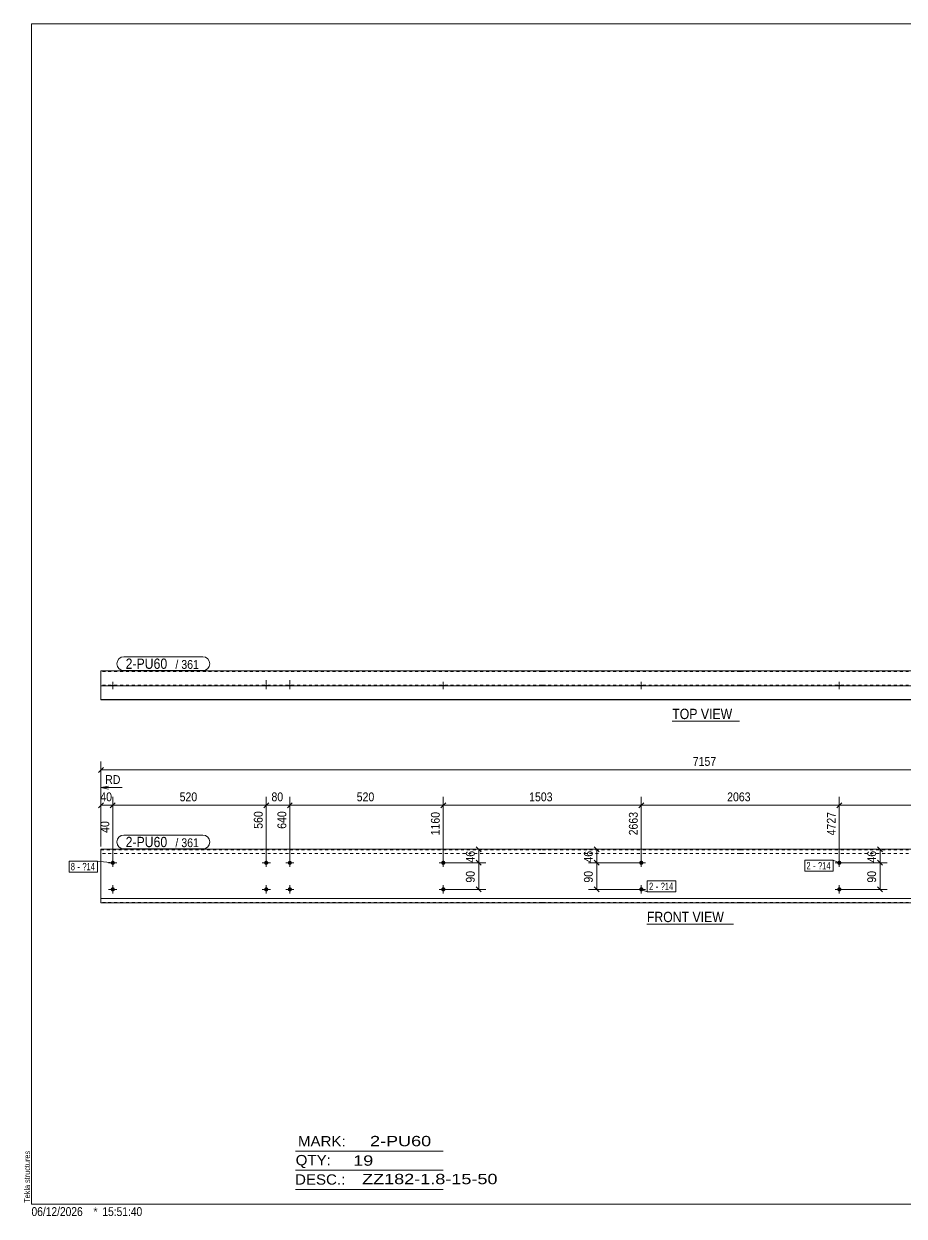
# Model space of a CAD drawing. Header units: millimetres. Extents: x 2 to 579, y 1 to 405.
# Drawn here: x 2.4 to 300.7, y 1 to 405 of the extents above; entities that cross this region are included whole.
import ezdxf

# ---------------------------------------------------------------- set-up
doc = ezdxf.new("R2010")
doc.units = ezdxf.units.MM
doc.linetypes.add('XKITLINE00', pattern=[0])
doc.linetypes.add('XKITLINE01', pattern=[4, 1, -1, 1, -1])
for name, color, linetype, lineweight in [('Bolt', 3, 'Continuous', 0), ('BoltMark', 7, 'Continuous', 0), ('Dimensions', 7, 'Continuous', 0), ('DrawingSheet', 5, 'Continuous', 0), ('OtherObjectType', 7, 'Continuous', 0), ('Part', 2, 'Continuous', 0), ('PartMark', 7, 'Continuous', 0)]:
    doc.layers.add(name, color=color, linetype=linetype, lineweight=lineweight)
doc.styles.add('ARIAL', font='ARIAL.TTF')
doc.styles.add('ARIAL_NARROW', font='ARIALN.TTF')

# ---------------------------------------------------------------- blocks, each defined once
blk = doc.blocks.new('*A1')
at = {"layer": 'Bolt'}
for points in [[(279.41, 120.67), (279.41, 120.63), (279.41, 120.6), (279.4, 120.56), (279.39, 120.53), (279.38, 120.5), (279.37, 120.46), (279.36, 120.43), (279.35, 120.4), (279.33, 120.37), (279.31, 120.34), (279.3, 120.31), (279.28, 120.28), (279.26, 120.26), (279.23, 120.23), (279.21, 120.2), (279.18, 120.18), (279.16, 120.16), (279.13, 120.14), (279.1, 120.12), (279.07, 120.1), (279.04, 120.08), (279.01, 120.07), (278.98, 120.05), (278.95, 120.04), (278.92, 120.03), (278.88, 120.02), (278.85, 120.01), (278.82, 120.01), (278.78, 120), (278.75, 120), (278.71, 120), (278.68, 120), (278.65, 120), (278.61, 120.01), (278.58, 120.01), (278.54, 120.02), (278.51, 120.03), (278.48, 120.04), (278.45, 120.05), (278.42, 120.07), (278.38, 120.08), (278.35, 120.1), (278.33, 120.12), (278.3, 120.14), (278.27, 120.16), (278.24, 120.18), (278.22, 120.2), (278.2, 120.23), (278.17, 120.26), (278.15, 120.28), (278.13, 120.31), (278.11, 120.34), (278.1, 120.37), (278.08, 120.4), (278.07, 120.43), (278.06, 120.46), (278.04, 120.5), (278.04, 120.53), (278.03, 120.56), (278.02, 120.6), (278.02, 120.63), (278.02, 120.67), (278.01, 120.7), (278.02, 120.73), (278.02, 120.77), (278.02, 120.8), (278.03, 120.84), (278.04, 120.87), (278.04, 120.9), (278.06, 120.94), (278.07, 120.97), (278.08, 121), (278.1, 121.03), (278.11, 121.06), (278.13, 121.09), (278.15, 121.12), (278.17, 121.14), (278.2, 121.17), (278.22, 121.19), (278.24, 121.22), (278.27, 121.24), (278.3, 121.26), (278.33, 121.28), (278.35, 121.3), (278.38, 121.32), (278.42, 121.33), (278.45, 121.35), (278.48, 121.36), (278.51, 121.37), (278.54, 121.38), (278.58, 121.39), (278.61, 121.39), (278.65, 121.4), (278.68, 121.4), (278.71, 121.4), (278.75, 121.4), (278.78, 121.4), (278.82, 121.39), (278.85, 121.39), (278.88, 121.38), (278.92, 121.37), (278.95, 121.36), (278.98, 121.35), (279.01, 121.33), (279.04, 121.32), (279.07, 121.3), (279.1, 121.28), (279.13, 121.26), (279.16, 121.24), (279.18, 121.22), (279.21, 121.19), (279.23, 121.17), (279.26, 121.14), (279.28, 121.12), (279.3, 121.09), (279.31, 121.06), (279.33, 121.03), (279.35, 121), (279.36, 120.97), (279.37, 120.94), (279.38, 120.9), (279.39, 120.87), (279.4, 120.84), (279.41, 120.8), (279.41, 120.77), (279.41, 120.73), (279.41, 120.7)], [(279.41, 111.67), (279.41, 111.63), (279.41, 111.6), (279.4, 111.56), (279.39, 111.53), (279.38, 111.5), (279.37, 111.46), (279.36, 111.43), (279.35, 111.4), (279.33, 111.37), (279.31, 111.34), (279.3, 111.31), (279.28, 111.28), (279.26, 111.26), (279.23, 111.23), (279.21, 111.2), (279.18, 111.18), (279.16, 111.16), (279.13, 111.14), (279.1, 111.12), (279.07, 111.1), (279.04, 111.08), (279.01, 111.07), (278.98, 111.05), (278.95, 111.04), (278.92, 111.03), (278.88, 111.02), (278.85, 111.01), (278.82, 111.01), (278.78, 111), (278.75, 111), (278.71, 111), (278.68, 111), (278.65, 111), (278.61, 111.01), (278.58, 111.01), (278.54, 111.02), (278.51, 111.03), (278.48, 111.04), (278.45, 111.05), (278.42, 111.07), (278.38, 111.08), (278.35, 111.1), (278.33, 111.12), (278.3, 111.14), (278.27, 111.16), (278.24, 111.18), (278.22, 111.2), (278.2, 111.23), (278.17, 111.26), (278.15, 111.28), (278.13, 111.31), (278.11, 111.34), (278.1, 111.37), (278.08, 111.4), (278.07, 111.43), (278.06, 111.46), (278.04, 111.5), (278.04, 111.53), (278.03, 111.56), (278.02, 111.6), (278.02, 111.63), (278.02, 111.67), (278.01, 111.7), (278.02, 111.73), (278.02, 111.77), (278.02, 111.8), (278.03, 111.84), (278.04, 111.87), (278.04, 111.9), (278.06, 111.94), (278.07, 111.97), (278.08, 112), (278.1, 112.03), (278.11, 112.06), (278.13, 112.09), (278.15, 112.12), (278.17, 112.14), (278.2, 112.17), (278.22, 112.19), (278.24, 112.22), (278.27, 112.24), (278.3, 112.26), (278.33, 112.28), (278.35, 112.3), (278.38, 112.32), (278.42, 112.33), (278.45, 112.35), (278.48, 112.36), (278.51, 112.37), (278.54, 112.38), (278.58, 112.39), (278.61, 112.39), (278.65, 112.4), (278.68, 112.4), (278.71, 112.4), (278.75, 112.4), (278.78, 112.4), (278.82, 112.39), (278.85, 112.39), (278.88, 112.38), (278.92, 112.37), (278.95, 112.36), (278.98, 112.35), (279.01, 112.33), (279.04, 112.32), (279.07, 112.3), (279.1, 112.28), (279.13, 112.26), (279.16, 112.24), (279.18, 112.22), (279.21, 112.19), (279.23, 112.17), (279.26, 112.14), (279.28, 112.12), (279.3, 112.09), (279.31, 112.06), (279.33, 112.03), (279.35, 112), (279.36, 111.97), (279.37, 111.94), (279.38, 111.9), (279.39, 111.87), (279.4, 111.84), (279.41, 111.8), (279.41, 111.77), (279.41, 111.73), (279.41, 111.7)]]:
    blk.add_hatch(color=3, dxfattribs=at).paths.add_polyline_path(points, flags=17)
at = {"layer": 'Bolt', "color": 3, "linetype": 'XKITLINE00', "lineweight": 0}
for p, q in [((278.71, 122.1), (278.71, 119.3)), ((280.11, 120.7), (277.31, 120.7)), ((280.11, 111.7), (277.31, 111.7)), ((278.71, 113.1), (278.71, 110.3))]:
    blk.add_line(p, q, dxfattribs=at)
blk = doc.blocks.new('*A2')
at = {"layer": 'Bolt'}
for points in [[(212.32, 120.67), (212.32, 120.63), (212.31, 120.6), (212.31, 120.56), (212.3, 120.53), (212.29, 120.5), (212.28, 120.46), (212.27, 120.43), (212.25, 120.4), (212.24, 120.37), (212.22, 120.34), (212.2, 120.31), (212.18, 120.28), (212.16, 120.26), (212.14, 120.23), (212.12, 120.2), (212.09, 120.18), (212.06, 120.16), (212.04, 120.14), (212.01, 120.12), (211.98, 120.1), (211.95, 120.08), (211.92, 120.07), (211.89, 120.05), (211.86, 120.04), (211.82, 120.03), (211.79, 120.02), (211.76, 120.01), (211.72, 120.01), (211.69, 120), (211.65, 120), (211.62, 120), (211.59, 120), (211.55, 120), (211.52, 120.01), (211.48, 120.01), (211.45, 120.02), (211.42, 120.03), (211.38, 120.04), (211.35, 120.05), (211.32, 120.07), (211.29, 120.08), (211.26, 120.1), (211.23, 120.12), (211.2, 120.14), (211.18, 120.16), (211.15, 120.18), (211.13, 120.2), (211.1, 120.23), (211.08, 120.26), (211.06, 120.28), (211.04, 120.31), (211.02, 120.34), (211, 120.37), (210.99, 120.4), (210.97, 120.43), (210.96, 120.46), (210.95, 120.5), (210.94, 120.53), (210.93, 120.56), (210.93, 120.6), (210.92, 120.63), (210.92, 120.67), (210.92, 120.7), (210.92, 120.73), (210.92, 120.77), (210.93, 120.8), (210.93, 120.84), (210.94, 120.87), (210.95, 120.9), (210.96, 120.94), (210.97, 120.97), (210.99, 121), (211, 121.03), (211.02, 121.06), (211.04, 121.09), (211.06, 121.12), (211.08, 121.14), (211.1, 121.17), (211.13, 121.19), (211.15, 121.22), (211.18, 121.24), (211.2, 121.26), (211.23, 121.28), (211.26, 121.3), (211.29, 121.32), (211.32, 121.33), (211.35, 121.35), (211.38, 121.36), (211.42, 121.37), (211.45, 121.38), (211.48, 121.39), (211.52, 121.39), (211.55, 121.4), (211.59, 121.4), (211.62, 121.4), (211.65, 121.4), (211.69, 121.4), (211.72, 121.39), (211.76, 121.39), (211.79, 121.38), (211.82, 121.37), (211.86, 121.36), (211.89, 121.35), (211.92, 121.33), (211.95, 121.32), (211.98, 121.3), (212.01, 121.28), (212.04, 121.26), (212.06, 121.24), (212.09, 121.22), (212.12, 121.19), (212.14, 121.17), (212.16, 121.14), (212.18, 121.12), (212.2, 121.09), (212.22, 121.06), (212.24, 121.03), (212.25, 121), (212.27, 120.97), (212.28, 120.94), (212.29, 120.9), (212.3, 120.87), (212.31, 120.84), (212.31, 120.8), (212.32, 120.77), (212.32, 120.73), (212.32, 120.7)], [(212.32, 111.67), (212.32, 111.63), (212.31, 111.6), (212.31, 111.56), (212.3, 111.53), (212.29, 111.5), (212.28, 111.46), (212.27, 111.43), (212.25, 111.4), (212.24, 111.37), (212.22, 111.34), (212.2, 111.31), (212.18, 111.28), (212.16, 111.26), (212.14, 111.23), (212.12, 111.2), (212.09, 111.18), (212.06, 111.16), (212.04, 111.14), (212.01, 111.12), (211.98, 111.1), (211.95, 111.08), (211.92, 111.07), (211.89, 111.05), (211.86, 111.04), (211.82, 111.03), (211.79, 111.02), (211.76, 111.01), (211.72, 111.01), (211.69, 111), (211.65, 111), (211.62, 111), (211.59, 111), (211.55, 111), (211.52, 111.01), (211.48, 111.01), (211.45, 111.02), (211.42, 111.03), (211.38, 111.04), (211.35, 111.05), (211.32, 111.07), (211.29, 111.08), (211.26, 111.1), (211.23, 111.12), (211.2, 111.14), (211.18, 111.16), (211.15, 111.18), (211.13, 111.2), (211.1, 111.23), (211.08, 111.26), (211.06, 111.28), (211.04, 111.31), (211.02, 111.34), (211, 111.37), (210.99, 111.4), (210.97, 111.43), (210.96, 111.46), (210.95, 111.5), (210.94, 111.53), (210.93, 111.56), (210.93, 111.6), (210.92, 111.63), (210.92, 111.67), (210.92, 111.7), (210.92, 111.73), (210.92, 111.77), (210.93, 111.8), (210.93, 111.84), (210.94, 111.87), (210.95, 111.9), (210.96, 111.94), (210.97, 111.97), (210.99, 112), (211, 112.03), (211.02, 112.06), (211.04, 112.09), (211.06, 112.12), (211.08, 112.14), (211.1, 112.17), (211.13, 112.19), (211.15, 112.22), (211.18, 112.24), (211.2, 112.26), (211.23, 112.28), (211.26, 112.3), (211.29, 112.32), (211.32, 112.33), (211.35, 112.35), (211.38, 112.36), (211.42, 112.37), (211.45, 112.38), (211.48, 112.39), (211.52, 112.39), (211.55, 112.4), (211.59, 112.4), (211.62, 112.4), (211.65, 112.4), (211.69, 112.4), (211.72, 112.39), (211.76, 112.39), (211.79, 112.38), (211.82, 112.37), (211.86, 112.36), (211.89, 112.35), (211.92, 112.33), (211.95, 112.32), (211.98, 112.3), (212.01, 112.28), (212.04, 112.26), (212.06, 112.24), (212.09, 112.22), (212.12, 112.19), (212.14, 112.17), (212.16, 112.14), (212.18, 112.12), (212.2, 112.09), (212.22, 112.06), (212.24, 112.03), (212.25, 112), (212.27, 111.97), (212.28, 111.94), (212.29, 111.9), (212.3, 111.87), (212.31, 111.84), (212.31, 111.8), (212.32, 111.77), (212.32, 111.73), (212.32, 111.7)]]:
    blk.add_hatch(color=3, dxfattribs=at).paths.add_polyline_path(points, flags=17)
at = {"layer": 'Bolt', "color": 3, "linetype": 'XKITLINE00', "lineweight": 0}
for p, q in [((211.62, 122.1), (211.62, 119.3)), ((213.02, 120.7), (210.22, 120.7)), ((213.02, 111.7), (210.22, 111.7)), ((211.62, 113.1), (211.62, 110.3))]:
    blk.add_line(p, q, dxfattribs=at)
blk = doc.blocks.new('*A5')
at = {"layer": 'Bolt'}
for points in [[(33.23, 120.67), (33.22, 120.63), (33.22, 120.6), (33.21, 120.56), (33.21, 120.53), (33.2, 120.5), (33.19, 120.46), (33.17, 120.43), (33.16, 120.4), (33.14, 120.37), (33.13, 120.34), (33.11, 120.31), (33.09, 120.28), (33.07, 120.26), (33.05, 120.23), (33.02, 120.2), (33, 120.18), (32.97, 120.16), (32.94, 120.14), (32.92, 120.12), (32.89, 120.1), (32.86, 120.08), (32.83, 120.07), (32.79, 120.05), (32.76, 120.04), (32.73, 120.03), (32.7, 120.02), (32.66, 120.01), (32.63, 120.01), (32.6, 120), (32.56, 120), (32.53, 120), (32.49, 120), (32.46, 120), (32.42, 120.01), (32.39, 120.01), (32.36, 120.02), (32.32, 120.03), (32.29, 120.04), (32.26, 120.05), (32.23, 120.07), (32.2, 120.08), (32.17, 120.1), (32.14, 120.12), (32.11, 120.14), (32.08, 120.16), (32.06, 120.18), (32.03, 120.2), (32.01, 120.23), (31.99, 120.26), (31.96, 120.28), (31.94, 120.31), (31.93, 120.34), (31.91, 120.37), (31.89, 120.4), (31.88, 120.43), (31.87, 120.46), (31.86, 120.5), (31.85, 120.53), (31.84, 120.56), (31.83, 120.6), (31.83, 120.63), (31.83, 120.67), (31.83, 120.7), (31.83, 120.73), (31.83, 120.77), (31.83, 120.8), (31.84, 120.84), (31.85, 120.87), (31.86, 120.9), (31.87, 120.94), (31.88, 120.97), (31.89, 121), (31.91, 121.03), (31.93, 121.06), (31.94, 121.09), (31.96, 121.12), (31.99, 121.14), (32.01, 121.17), (32.03, 121.19), (32.06, 121.22), (32.08, 121.24), (32.11, 121.26), (32.14, 121.28), (32.17, 121.3), (32.2, 121.32), (32.23, 121.33), (32.26, 121.35), (32.29, 121.36), (32.32, 121.37), (32.36, 121.38), (32.39, 121.39), (32.42, 121.39), (32.46, 121.4), (32.49, 121.4), (32.53, 121.4), (32.56, 121.4), (32.6, 121.4), (32.63, 121.39), (32.66, 121.39), (32.7, 121.38), (32.73, 121.37), (32.76, 121.36), (32.79, 121.35), (32.83, 121.33), (32.86, 121.32), (32.89, 121.3), (32.92, 121.28), (32.94, 121.26), (32.97, 121.24), (33, 121.22), (33.02, 121.19), (33.05, 121.17), (33.07, 121.14), (33.09, 121.12), (33.11, 121.09), (33.13, 121.06), (33.14, 121.03), (33.16, 121), (33.17, 120.97), (33.19, 120.94), (33.2, 120.9), (33.21, 120.87), (33.21, 120.84), (33.22, 120.8), (33.22, 120.77), (33.23, 120.73), (33.23, 120.7)], [(145.23, 120.67), (145.22, 120.63), (145.22, 120.6), (145.21, 120.56), (145.21, 120.53), (145.2, 120.5), (145.19, 120.46), (145.17, 120.43), (145.16, 120.4), (145.14, 120.37), (145.13, 120.34), (145.11, 120.31), (145.09, 120.28), (145.07, 120.26), (145.05, 120.23), (145.02, 120.2), (145, 120.18), (144.97, 120.16), (144.94, 120.14), (144.92, 120.12), (144.89, 120.1), (144.86, 120.08), (144.83, 120.07), (144.79, 120.05), (144.76, 120.04), (144.73, 120.03), (144.7, 120.02), (144.66, 120.01), (144.63, 120.01), (144.6, 120), (144.56, 120), (144.53, 120), (144.49, 120), (144.46, 120), (144.42, 120.01), (144.39, 120.01), (144.36, 120.02), (144.32, 120.03), (144.29, 120.04), (144.26, 120.05), (144.23, 120.07), (144.2, 120.08), (144.17, 120.1), (144.14, 120.12), (144.11, 120.14), (144.08, 120.16), (144.06, 120.18), (144.03, 120.2), (144.01, 120.23), (143.99, 120.26), (143.96, 120.28), (143.94, 120.31), (143.93, 120.34), (143.91, 120.37), (143.89, 120.4), (143.88, 120.43), (143.87, 120.46), (143.86, 120.5), (143.85, 120.53), (143.84, 120.56), (143.83, 120.6), (143.83, 120.63), (143.83, 120.67), (143.83, 120.7), (143.83, 120.73), (143.83, 120.77), (143.83, 120.8), (143.84, 120.84), (143.85, 120.87), (143.86, 120.9), (143.87, 120.94), (143.88, 120.97), (143.89, 121), (143.91, 121.03), (143.93, 121.06), (143.94, 121.09), (143.96, 121.12), (143.99, 121.14), (144.01, 121.17), (144.03, 121.19), (144.06, 121.22), (144.08, 121.24), (144.11, 121.26), (144.14, 121.28), (144.17, 121.3), (144.2, 121.32), (144.23, 121.33), (144.26, 121.35), (144.29, 121.36), (144.32, 121.37), (144.36, 121.38), (144.39, 121.39), (144.42, 121.39), (144.46, 121.4), (144.49, 121.4), (144.53, 121.4), (144.56, 121.4), (144.6, 121.4), (144.63, 121.39), (144.66, 121.39), (144.7, 121.38), (144.73, 121.37), (144.76, 121.36), (144.79, 121.35), (144.83, 121.33), (144.86, 121.32), (144.89, 121.3), (144.92, 121.28), (144.94, 121.26), (144.97, 121.24), (145, 121.22), (145.02, 121.19), (145.05, 121.17), (145.07, 121.14), (145.09, 121.12), (145.11, 121.09), (145.13, 121.06), (145.14, 121.03), (145.16, 121), (145.17, 120.97), (145.19, 120.94), (145.2, 120.9), (145.21, 120.87), (145.21, 120.84), (145.22, 120.8), (145.22, 120.77), (145.23, 120.73), (145.23, 120.7)], [(33.23, 111.67), (33.22, 111.63), (33.22, 111.6), (33.21, 111.56), (33.21, 111.53), (33.2, 111.5), (33.19, 111.46), (33.17, 111.43), (33.16, 111.4), (33.14, 111.37), (33.13, 111.34), (33.11, 111.31), (33.09, 111.28), (33.07, 111.26), (33.05, 111.23), (33.02, 111.2), (33, 111.18), (32.97, 111.16), (32.94, 111.14), (32.92, 111.12), (32.89, 111.1), (32.86, 111.08), (32.83, 111.07), (32.79, 111.05), (32.76, 111.04), (32.73, 111.03), (32.7, 111.02), (32.66, 111.01), (32.63, 111.01), (32.6, 111), (32.56, 111), (32.53, 111), (32.49, 111), (32.46, 111), (32.42, 111.01), (32.39, 111.01), (32.36, 111.02), (32.32, 111.03), (32.29, 111.04), (32.26, 111.05), (32.23, 111.07), (32.2, 111.08), (32.17, 111.1), (32.14, 111.12), (32.11, 111.14), (32.08, 111.16), (32.06, 111.18), (32.03, 111.2), (32.01, 111.23), (31.99, 111.26), (31.96, 111.28), (31.94, 111.31), (31.93, 111.34), (31.91, 111.37), (31.89, 111.4), (31.88, 111.43), (31.87, 111.46), (31.86, 111.5), (31.85, 111.53), (31.84, 111.56), (31.83, 111.6), (31.83, 111.63), (31.83, 111.67), (31.83, 111.7), (31.83, 111.73), (31.83, 111.77), (31.83, 111.8), (31.84, 111.84), (31.85, 111.87), (31.86, 111.9), (31.87, 111.94), (31.88, 111.97), (31.89, 112), (31.91, 112.03), (31.93, 112.06), (31.94, 112.09), (31.96, 112.12), (31.99, 112.14), (32.01, 112.17), (32.03, 112.19), (32.06, 112.22), (32.08, 112.24), (32.11, 112.26), (32.14, 112.28), (32.17, 112.3), (32.2, 112.32), (32.23, 112.33), (32.26, 112.35), (32.29, 112.36), (32.32, 112.37), (32.36, 112.38), (32.39, 112.39), (32.42, 112.39), (32.46, 112.4), (32.49, 112.4), (32.53, 112.4), (32.56, 112.4), (32.6, 112.4), (32.63, 112.39), (32.66, 112.39), (32.7, 112.38), (32.73, 112.37), (32.76, 112.36), (32.79, 112.35), (32.83, 112.33), (32.86, 112.32), (32.89, 112.3), (32.92, 112.28), (32.94, 112.26), (32.97, 112.24), (33, 112.22), (33.02, 112.19), (33.05, 112.17), (33.07, 112.14), (33.09, 112.12), (33.11, 112.09), (33.13, 112.06), (33.14, 112.03), (33.16, 112), (33.17, 111.97), (33.19, 111.94), (33.2, 111.9), (33.21, 111.87), (33.21, 111.84), (33.22, 111.8), (33.22, 111.77), (33.23, 111.73), (33.23, 111.7)], [(145.23, 111.67), (145.22, 111.63), (145.22, 111.6), (145.21, 111.56), (145.21, 111.53), (145.2, 111.5), (145.19, 111.46), (145.17, 111.43), (145.16, 111.4), (145.14, 111.37), (145.13, 111.34), (145.11, 111.31), (145.09, 111.28), (145.07, 111.26), (145.05, 111.23), (145.02, 111.2), (145, 111.18), (144.97, 111.16), (144.94, 111.14), (144.92, 111.12), (144.89, 111.1), (144.86, 111.08), (144.83, 111.07), (144.79, 111.05), (144.76, 111.04), (144.73, 111.03), (144.7, 111.02), (144.66, 111.01), (144.63, 111.01), (144.6, 111), (144.56, 111), (144.53, 111), (144.49, 111), (144.46, 111), (144.42, 111.01), (144.39, 111.01), (144.36, 111.02), (144.32, 111.03), (144.29, 111.04), (144.26, 111.05), (144.23, 111.07), (144.2, 111.08), (144.17, 111.1), (144.14, 111.12), (144.11, 111.14), (144.08, 111.16), (144.06, 111.18), (144.03, 111.2), (144.01, 111.23), (143.99, 111.26), (143.96, 111.28), (143.94, 111.31), (143.93, 111.34), (143.91, 111.37), (143.89, 111.4), (143.88, 111.43), (143.87, 111.46), (143.86, 111.5), (143.85, 111.53), (143.84, 111.56), (143.83, 111.6), (143.83, 111.63), (143.83, 111.67), (143.83, 111.7), (143.83, 111.73), (143.83, 111.77), (143.83, 111.8), (143.84, 111.84), (143.85, 111.87), (143.86, 111.9), (143.87, 111.94), (143.88, 111.97), (143.89, 112), (143.91, 112.03), (143.93, 112.06), (143.94, 112.09), (143.96, 112.12), (143.99, 112.14), (144.01, 112.17), (144.03, 112.19), (144.06, 112.22), (144.08, 112.24), (144.11, 112.26), (144.14, 112.28), (144.17, 112.3), (144.2, 112.32), (144.23, 112.33), (144.26, 112.35), (144.29, 112.36), (144.32, 112.37), (144.36, 112.38), (144.39, 112.39), (144.42, 112.39), (144.46, 112.4), (144.49, 112.4), (144.53, 112.4), (144.56, 112.4), (144.6, 112.4), (144.63, 112.39), (144.66, 112.39), (144.7, 112.38), (144.73, 112.37), (144.76, 112.36), (144.79, 112.35), (144.83, 112.33), (144.86, 112.32), (144.89, 112.3), (144.92, 112.28), (144.94, 112.26), (144.97, 112.24), (145, 112.22), (145.02, 112.19), (145.05, 112.17), (145.07, 112.14), (145.09, 112.12), (145.11, 112.09), (145.13, 112.06), (145.14, 112.03), (145.16, 112), (145.17, 111.97), (145.19, 111.94), (145.2, 111.9), (145.21, 111.87), (145.21, 111.84), (145.22, 111.8), (145.22, 111.77), (145.23, 111.73), (145.23, 111.7)]]:
    blk.add_hatch(color=3, dxfattribs=at).paths.add_polyline_path(points, flags=17)
at = {"layer": 'Bolt', "color": 3, "linetype": 'XKITLINE00', "lineweight": 0}
for p, q in [((32.53, 122.1), (32.53, 119.3)), ((144.53, 122.1), (144.53, 119.3)), ((33.93, 120.7), (31.13, 120.7)), ((145.93, 120.7), (143.13, 120.7)), ((33.93, 111.7), (31.13, 111.7)), ((32.53, 113.1), (32.53, 110.3)), ((145.93, 111.7), (143.13, 111.7)), ((144.53, 113.1), (144.53, 110.3))]:
    blk.add_line(p, q, dxfattribs=at)
blk = doc.blocks.new('*A6')
at = {"layer": 'Bolt'}
for points in [[(85.23, 120.67), (85.22, 120.63), (85.22, 120.6), (85.21, 120.56), (85.21, 120.53), (85.2, 120.5), (85.19, 120.46), (85.17, 120.43), (85.16, 120.4), (85.14, 120.37), (85.13, 120.34), (85.11, 120.31), (85.09, 120.28), (85.07, 120.26), (85.05, 120.23), (85.02, 120.2), (85, 120.18), (84.97, 120.16), (84.94, 120.14), (84.92, 120.12), (84.89, 120.1), (84.86, 120.08), (84.83, 120.07), (84.79, 120.05), (84.76, 120.04), (84.73, 120.03), (84.7, 120.02), (84.66, 120.01), (84.63, 120.01), (84.6, 120), (84.56, 120), (84.53, 120), (84.49, 120), (84.46, 120), (84.42, 120.01), (84.39, 120.01), (84.36, 120.02), (84.32, 120.03), (84.29, 120.04), (84.26, 120.05), (84.23, 120.07), (84.2, 120.08), (84.17, 120.1), (84.14, 120.12), (84.11, 120.14), (84.08, 120.16), (84.06, 120.18), (84.03, 120.2), (84.01, 120.23), (83.99, 120.26), (83.96, 120.28), (83.94, 120.31), (83.93, 120.34), (83.91, 120.37), (83.89, 120.4), (83.88, 120.43), (83.87, 120.46), (83.86, 120.5), (83.85, 120.53), (83.84, 120.56), (83.83, 120.6), (83.83, 120.63), (83.83, 120.67), (83.83, 120.7), (83.83, 120.73), (83.83, 120.77), (83.83, 120.8), (83.84, 120.84), (83.85, 120.87), (83.86, 120.9), (83.87, 120.94), (83.88, 120.97), (83.89, 121), (83.91, 121.03), (83.93, 121.06), (83.94, 121.09), (83.96, 121.12), (83.99, 121.14), (84.01, 121.17), (84.03, 121.19), (84.06, 121.22), (84.08, 121.24), (84.11, 121.26), (84.14, 121.28), (84.17, 121.3), (84.2, 121.32), (84.23, 121.33), (84.26, 121.35), (84.29, 121.36), (84.32, 121.37), (84.36, 121.38), (84.39, 121.39), (84.42, 121.39), (84.46, 121.4), (84.49, 121.4), (84.53, 121.4), (84.56, 121.4), (84.6, 121.4), (84.63, 121.39), (84.66, 121.39), (84.7, 121.38), (84.73, 121.37), (84.76, 121.36), (84.79, 121.35), (84.83, 121.33), (84.86, 121.32), (84.89, 121.3), (84.92, 121.28), (84.94, 121.26), (84.97, 121.24), (85, 121.22), (85.02, 121.19), (85.05, 121.17), (85.07, 121.14), (85.09, 121.12), (85.11, 121.09), (85.13, 121.06), (85.14, 121.03), (85.16, 121), (85.17, 120.97), (85.19, 120.94), (85.2, 120.9), (85.21, 120.87), (85.21, 120.84), (85.22, 120.8), (85.22, 120.77), (85.23, 120.73), (85.23, 120.7)], [(93.23, 120.67), (93.22, 120.63), (93.22, 120.6), (93.21, 120.56), (93.21, 120.53), (93.2, 120.5), (93.19, 120.46), (93.17, 120.43), (93.16, 120.4), (93.14, 120.37), (93.13, 120.34), (93.11, 120.31), (93.09, 120.28), (93.07, 120.26), (93.05, 120.23), (93.02, 120.2), (93, 120.18), (92.97, 120.16), (92.94, 120.14), (92.92, 120.12), (92.89, 120.1), (92.86, 120.08), (92.83, 120.07), (92.79, 120.05), (92.76, 120.04), (92.73, 120.03), (92.7, 120.02), (92.66, 120.01), (92.63, 120.01), (92.6, 120), (92.56, 120), (92.53, 120), (92.49, 120), (92.46, 120), (92.42, 120.01), (92.39, 120.01), (92.36, 120.02), (92.32, 120.03), (92.29, 120.04), (92.26, 120.05), (92.23, 120.07), (92.2, 120.08), (92.17, 120.1), (92.14, 120.12), (92.11, 120.14), (92.08, 120.16), (92.06, 120.18), (92.03, 120.2), (92.01, 120.23), (91.99, 120.26), (91.96, 120.28), (91.94, 120.31), (91.93, 120.34), (91.91, 120.37), (91.89, 120.4), (91.88, 120.43), (91.87, 120.46), (91.86, 120.5), (91.85, 120.53), (91.84, 120.56), (91.83, 120.6), (91.83, 120.63), (91.83, 120.67), (91.83, 120.7), (91.83, 120.73), (91.83, 120.77), (91.83, 120.8), (91.84, 120.84), (91.85, 120.87), (91.86, 120.9), (91.87, 120.94), (91.88, 120.97), (91.89, 121), (91.91, 121.03), (91.93, 121.06), (91.94, 121.09), (91.96, 121.12), (91.99, 121.14), (92.01, 121.17), (92.03, 121.19), (92.06, 121.22), (92.08, 121.24), (92.11, 121.26), (92.14, 121.28), (92.17, 121.3), (92.2, 121.32), (92.23, 121.33), (92.26, 121.35), (92.29, 121.36), (92.32, 121.37), (92.36, 121.38), (92.39, 121.39), (92.42, 121.39), (92.46, 121.4), (92.49, 121.4), (92.53, 121.4), (92.56, 121.4), (92.6, 121.4), (92.63, 121.39), (92.66, 121.39), (92.7, 121.38), (92.73, 121.37), (92.76, 121.36), (92.79, 121.35), (92.83, 121.33), (92.86, 121.32), (92.89, 121.3), (92.92, 121.28), (92.94, 121.26), (92.97, 121.24), (93, 121.22), (93.02, 121.19), (93.05, 121.17), (93.07, 121.14), (93.09, 121.12), (93.11, 121.09), (93.13, 121.06), (93.14, 121.03), (93.16, 121), (93.17, 120.97), (93.19, 120.94), (93.2, 120.9), (93.21, 120.87), (93.21, 120.84), (93.22, 120.8), (93.22, 120.77), (93.23, 120.73), (93.23, 120.7)], [(85.23, 111.67), (85.22, 111.63), (85.22, 111.6), (85.21, 111.56), (85.21, 111.53), (85.2, 111.5), (85.19, 111.46), (85.17, 111.43), (85.16, 111.4), (85.14, 111.37), (85.13, 111.34), (85.11, 111.31), (85.09, 111.28), (85.07, 111.26), (85.05, 111.23), (85.02, 111.2), (85, 111.18), (84.97, 111.16), (84.94, 111.14), (84.92, 111.12), (84.89, 111.1), (84.86, 111.08), (84.83, 111.07), (84.79, 111.05), (84.76, 111.04), (84.73, 111.03), (84.7, 111.02), (84.66, 111.01), (84.63, 111.01), (84.6, 111), (84.56, 111), (84.53, 111), (84.49, 111), (84.46, 111), (84.42, 111.01), (84.39, 111.01), (84.36, 111.02), (84.32, 111.03), (84.29, 111.04), (84.26, 111.05), (84.23, 111.07), (84.2, 111.08), (84.17, 111.1), (84.14, 111.12), (84.11, 111.14), (84.08, 111.16), (84.06, 111.18), (84.03, 111.2), (84.01, 111.23), (83.99, 111.26), (83.96, 111.28), (83.94, 111.31), (83.93, 111.34), (83.91, 111.37), (83.89, 111.4), (83.88, 111.43), (83.87, 111.46), (83.86, 111.5), (83.85, 111.53), (83.84, 111.56), (83.83, 111.6), (83.83, 111.63), (83.83, 111.67), (83.83, 111.7), (83.83, 111.73), (83.83, 111.77), (83.83, 111.8), (83.84, 111.84), (83.85, 111.87), (83.86, 111.9), (83.87, 111.94), (83.88, 111.97), (83.89, 112), (83.91, 112.03), (83.93, 112.06), (83.94, 112.09), (83.96, 112.12), (83.99, 112.14), (84.01, 112.17), (84.03, 112.19), (84.06, 112.22), (84.08, 112.24), (84.11, 112.26), (84.14, 112.28), (84.17, 112.3), (84.2, 112.32), (84.23, 112.33), (84.26, 112.35), (84.29, 112.36), (84.32, 112.37), (84.36, 112.38), (84.39, 112.39), (84.42, 112.39), (84.46, 112.4), (84.49, 112.4), (84.53, 112.4), (84.56, 112.4), (84.6, 112.4), (84.63, 112.39), (84.66, 112.39), (84.7, 112.38), (84.73, 112.37), (84.76, 112.36), (84.79, 112.35), (84.83, 112.33), (84.86, 112.32), (84.89, 112.3), (84.92, 112.28), (84.94, 112.26), (84.97, 112.24), (85, 112.22), (85.02, 112.19), (85.05, 112.17), (85.07, 112.14), (85.09, 112.12), (85.11, 112.09), (85.13, 112.06), (85.14, 112.03), (85.16, 112), (85.17, 111.97), (85.19, 111.94), (85.2, 111.9), (85.21, 111.87), (85.21, 111.84), (85.22, 111.8), (85.22, 111.77), (85.23, 111.73), (85.23, 111.7)], [(93.23, 111.67), (93.22, 111.63), (93.22, 111.6), (93.21, 111.56), (93.21, 111.53), (93.2, 111.5), (93.19, 111.46), (93.17, 111.43), (93.16, 111.4), (93.14, 111.37), (93.13, 111.34), (93.11, 111.31), (93.09, 111.28), (93.07, 111.26), (93.05, 111.23), (93.02, 111.2), (93, 111.18), (92.97, 111.16), (92.94, 111.14), (92.92, 111.12), (92.89, 111.1), (92.86, 111.08), (92.83, 111.07), (92.79, 111.05), (92.76, 111.04), (92.73, 111.03), (92.7, 111.02), (92.66, 111.01), (92.63, 111.01), (92.6, 111), (92.56, 111), (92.53, 111), (92.49, 111), (92.46, 111), (92.42, 111.01), (92.39, 111.01), (92.36, 111.02), (92.32, 111.03), (92.29, 111.04), (92.26, 111.05), (92.23, 111.07), (92.2, 111.08), (92.17, 111.1), (92.14, 111.12), (92.11, 111.14), (92.08, 111.16), (92.06, 111.18), (92.03, 111.2), (92.01, 111.23), (91.99, 111.26), (91.96, 111.28), (91.94, 111.31), (91.93, 111.34), (91.91, 111.37), (91.89, 111.4), (91.88, 111.43), (91.87, 111.46), (91.86, 111.5), (91.85, 111.53), (91.84, 111.56), (91.83, 111.6), (91.83, 111.63), (91.83, 111.67), (91.83, 111.7), (91.83, 111.73), (91.83, 111.77), (91.83, 111.8), (91.84, 111.84), (91.85, 111.87), (91.86, 111.9), (91.87, 111.94), (91.88, 111.97), (91.89, 112), (91.91, 112.03), (91.93, 112.06), (91.94, 112.09), (91.96, 112.12), (91.99, 112.14), (92.01, 112.17), (92.03, 112.19), (92.06, 112.22), (92.08, 112.24), (92.11, 112.26), (92.14, 112.28), (92.17, 112.3), (92.2, 112.32), (92.23, 112.33), (92.26, 112.35), (92.29, 112.36), (92.32, 112.37), (92.36, 112.38), (92.39, 112.39), (92.42, 112.39), (92.46, 112.4), (92.49, 112.4), (92.53, 112.4), (92.56, 112.4), (92.6, 112.4), (92.63, 112.39), (92.66, 112.39), (92.7, 112.38), (92.73, 112.37), (92.76, 112.36), (92.79, 112.35), (92.83, 112.33), (92.86, 112.32), (92.89, 112.3), (92.92, 112.28), (92.94, 112.26), (92.97, 112.24), (93, 112.22), (93.02, 112.19), (93.05, 112.17), (93.07, 112.14), (93.09, 112.12), (93.11, 112.09), (93.13, 112.06), (93.14, 112.03), (93.16, 112), (93.17, 111.97), (93.19, 111.94), (93.2, 111.9), (93.21, 111.87), (93.21, 111.84), (93.22, 111.8), (93.22, 111.77), (93.23, 111.73), (93.23, 111.7)]]:
    blk.add_hatch(color=3, dxfattribs=at).paths.add_polyline_path(points, flags=17)
at = {"layer": 'Bolt', "color": 3, "linetype": 'XKITLINE00', "lineweight": 0}
for p, q in [((84.53, 122.1), (84.53, 119.3)), ((92.53, 122.1), (92.53, 119.3)), ((85.93, 120.7), (83.13, 120.7)), ((93.93, 120.7), (91.13, 120.7)), ((85.93, 111.7), (83.13, 111.7)), ((84.53, 113.1), (84.53, 110.3)), ((93.93, 111.7), (91.13, 111.7)), ((92.53, 113.1), (92.53, 110.3))]:
    blk.add_line(p, q, dxfattribs=at)
blk = doc.blocks.new('*A7')
at = {"layer": 'Part', "color": 2, "linetype": 'XKITLINE00', "lineweight": 0}
for p, q in [((28.53, 125.3), (28.53, 107.1)), ((178.02, 125.3), (28.53, 125.3)), ((245.12, 125.3), (178.12, 125.3)), ((312.21, 125.3), (245.22, 125.3)), ((178.02, 108.6), (28.53, 108.6)), ((28.53, 107.1), (178.02, 107.1)), ((245.12, 108.6), (178.12, 108.6)), ((178.12, 107.1), (245.12, 107.1)), ((312.21, 108.6), (245.22, 108.6)), ((245.22, 107.1), (312.21, 107.1))]:
    blk.add_line(p, q, dxfattribs=at)
at = {"layer": 'Part', "color": 7, "linetype": 'XKITLINE01', "lineweight": 0}
for p, q in [((28.53, 125.12), (178.02, 125.12)), ((178.02, 123.8), (28.53, 123.8)), ((178.12, 125.12), (245.12, 125.12)), ((245.12, 123.8), (178.12, 123.8)), ((245.22, 125.12), (312.21, 125.12)), ((312.21, 123.8), (245.22, 123.8)), ((178.02, 107.28), (28.53, 107.28)), ((245.12, 107.28), (178.12, 107.28)), ((312.21, 107.28), (245.22, 107.28))]:
    blk.add_line(p, q, dxfattribs=at)
blk = doc.blocks.new('*A8')
at = {"layer": 'Bolt'}
blk.add_hatch(color=3, dxfattribs=at).paths.add_polyline_path([(278.01, 180.72), (278.01, 180.9), (279.41, 180.9), (279.41, 180.72)], flags=17)
blk.add_hatch(color=3, dxfattribs=at).paths.add_polyline_path([(278.01, 180.72), (278.01, 180.9), (279.41, 180.9), (279.41, 180.72)], flags=17)
at = {"layer": 'Bolt', "color": 3, "linetype": 'XKITLINE00', "lineweight": 0}
for p, q in [((278.71, 182.06), (278.71, 179.56)), ((278.71, 182.06), (278.71, 179.56)), ((278.01, 180.9), (278.01, 180.72)), ((278.01, 180.9), (278.01, 180.72)), ((279.41, 180.9), (279.41, 180.72)), ((279.41, 180.9), (279.41, 180.72))]:
    blk.add_line(p, q, dxfattribs=at)
blk = doc.blocks.new('*A9')
at = {"layer": 'Bolt'}
blk.add_hatch(color=3, dxfattribs=at).paths.add_polyline_path([(210.92, 180.72), (210.92, 180.9), (212.32, 180.9), (212.32, 180.72)], flags=17)
blk.add_hatch(color=3, dxfattribs=at).paths.add_polyline_path([(210.92, 180.72), (210.92, 180.9), (212.32, 180.9), (212.32, 180.72)], flags=17)
at = {"layer": 'Bolt', "color": 3, "linetype": 'XKITLINE00', "lineweight": 0}
for p, q in [((211.62, 182.06), (211.62, 179.56)), ((211.62, 182.06), (211.62, 179.56)), ((210.92, 180.9), (210.92, 180.72)), ((210.92, 180.9), (210.92, 180.72)), ((212.32, 180.9), (212.32, 180.72)), ((212.32, 180.9), (212.32, 180.72))]:
    blk.add_line(p, q, dxfattribs=at)
blk = doc.blocks.new('*A12')
at = {"layer": 'Bolt'}
for points in [[(31.83, 180.72), (31.83, 180.9), (33.23, 180.9), (33.23, 180.72)], [(31.83, 180.72), (31.83, 180.9), (33.23, 180.9), (33.23, 180.72)], [(143.83, 180.72), (143.83, 180.9), (145.23, 180.9), (145.23, 180.72)], [(143.83, 180.72), (143.83, 180.9), (145.23, 180.9), (145.23, 180.72)]]:
    blk.add_hatch(color=3, dxfattribs=at).paths.add_polyline_path(points, flags=17)
at = {"layer": 'Bolt', "color": 3, "linetype": 'XKITLINE00', "lineweight": 0}
for p, q in [((32.53, 182.06), (32.53, 179.56)), ((32.53, 182.06), (32.53, 179.56)), ((144.53, 182.06), (144.53, 179.56)), ((144.53, 182.06), (144.53, 179.56)), ((31.83, 180.9), (31.83, 180.72)), ((31.83, 180.9), (31.83, 180.72)), ((33.23, 180.9), (33.23, 180.72)), ((33.23, 180.9), (33.23, 180.72)), ((143.83, 180.9), (143.83, 180.72)), ((143.83, 180.9), (143.83, 180.72)), ((145.23, 180.9), (145.23, 180.72)), ((145.23, 180.9), (145.23, 180.72))]:
    blk.add_line(p, q, dxfattribs=at)
blk = doc.blocks.new('*A13')
at = {"layer": 'Bolt'}
for points in [[(83.83, 180.72), (83.83, 180.9), (85.23, 180.9), (85.23, 180.72)], [(83.83, 180.72), (83.83, 180.9), (85.23, 180.9), (85.23, 180.72)], [(91.83, 180.72), (91.83, 180.9), (93.23, 180.9), (93.23, 180.72)], [(91.83, 180.72), (91.83, 180.9), (93.23, 180.9), (93.23, 180.72)]]:
    blk.add_hatch(color=3, dxfattribs=at).paths.add_polyline_path(points, flags=17)
at = {"layer": 'Bolt', "color": 3, "linetype": 'XKITLINE00', "lineweight": 0}
for p, q in [((84.53, 182.56), (84.53, 179.56)), ((84.53, 182.56), (84.53, 179.56)), ((92.53, 182.56), (92.53, 179.56)), ((92.53, 182.56), (92.53, 179.56)), ((83.83, 180.9), (83.83, 180.72)), ((83.83, 180.9), (83.83, 180.72)), ((85.23, 180.9), (85.23, 180.72)), ((85.23, 180.9), (85.23, 180.72)), ((91.83, 180.9), (91.83, 180.72)), ((91.83, 180.9), (91.83, 180.72)), ((93.23, 180.9), (93.23, 180.72)), ((93.23, 180.9), (93.23, 180.72))]:
    blk.add_line(p, q, dxfattribs=at)
blk = doc.blocks.new('*A14')
at = {"layer": 'Part', "color": 2, "linetype": 'XKITLINE00', "lineweight": 0}
for p, q in [((28.53, 176.08), (28.53, 185.72)), ((178.02, 185.72), (28.53, 185.72)), ((245.12, 185.72), (178.12, 185.72)), ((312.21, 185.72), (245.22, 185.72)), ((178.02, 180.72), (28.53, 180.72)), ((245.12, 180.72), (178.12, 180.72)), ((312.21, 180.72), (245.22, 180.72)), ((28.53, 175.9), (28.53, 176.08)), ((28.53, 176.08), (178.02, 176.08)), ((178.02, 175.9), (28.53, 175.9)), ((178.12, 176.08), (245.12, 176.08)), ((245.12, 175.9), (178.12, 175.9)), ((245.22, 176.08), (312.21, 176.08)), ((312.21, 175.9), (245.22, 175.9))]:
    blk.add_line(p, q, dxfattribs=at)
at = {"layer": 'Part', "color": 7, "linetype": 'XKITLINE01', "lineweight": 0}
for p, q in [((178.02, 185.54), (28.53, 185.54)), ((245.12, 185.54), (178.12, 185.54)), ((312.21, 185.54), (245.22, 185.54)), ((178.02, 180.9), (28.53, 180.9)), ((245.12, 180.9), (178.12, 180.9)), ((312.21, 180.9), (245.22, 180.9))]:
    blk.add_line(p, q, dxfattribs=at)
blk = doc.blocks.new('*A15')
at = {"layer": 'DrawingSheet', "color": 5, "linetype": 'XKITLINE00', "lineweight": 0}
for p, q in [((579, 405), (5, 405)), ((5, 405), (5, 5)), ((5, 5), (579, 5))]:
    blk.add_line(p, q, dxfattribs=at)
at = {"layer": 'DrawingSheet', "color": 5, "style": 'ARIAL', "width": 0.85}
blk.add_text('Tekla structures', height=2, rotation=90, dxfattribs=at).set_placement((4.5, 5.5))
blk = doc.blocks.new('*A19')
at = {"layer": 'OtherObjectType', "color": 6, "linetype": 'XKITLINE00', "lineweight": 0}
for p, q in [((94.5, 23), (144.5, 23)), ((94.5, 16.5), (144.5, 16.5)), ((94.5, 10), (144.5, 10))]:
    blk.add_line(p, q, dxfattribs=at)
at = {"layer": 'OtherObjectType', "color": 6, "style": 'ARIAL_NARROW'}
for s, width, p in [('MARK:', 1.275, (95.27, 24.58)), ('2-PU60', 1.525501, (119.69, 24.65)), ('QTY:', 1.275, (94.5, 18.19)), ('19', 1.525501, (113.99, 18.05)), ('DESC.:', 1.275, (94.29, 11.63)), ('ZZ182-1.8-15-50', 1.525501, (117, 11.79))]:
    blk.add_text(s, height=3.5, dxfattribs=dict(at, width=width)).set_placement(p)
blk = doc.blocks.new('*A22')
at = {"layer": 'OtherObjectType', "color": 7, "style": 'ARIAL_NARROW', "width": 1.008832}
for s, p in [('06/12/2026', (4.99, 1)), ('15:51:40', (29, 1)), ('*', (26, 1))]:
    blk.add_text(s, height=3, dxfattribs=at).set_placement(p)
blk = doc.blocks.new('*A23')
at = {"layer": 'Dimensions', "color": 7, "linetype": 'XKITLINE00', "lineweight": 0}
for p, q in [((155.68, 121.55), (157.37, 119.85)), ((145.53, 120.7), (158.93, 120.7)), ((156.53, 111.7), (156.53, 120.7)), ((145.53, 111.7), (158.93, 111.7)), ((155.68, 112.55), (157.37, 110.85))]:
    blk.add_line(p, q, dxfattribs=at)
at = {"layer": 'Dimensions', "color": 3}
for p in [(156.53, 120.7), (156.53, 111.7)]:
    blk.add_point(p, dxfattribs=at)
at = {"layer": 'Dimensions', "color": 3, "style": 'ARIAL', "width": 0.85}
blk.add_text('90', height=3, rotation=90.0002, dxfattribs=at).set_placement((155.18, 113.97))
blk = doc.blocks.new('*A24')
at = {"layer": 'Dimensions', "color": 7, "linetype": 'XKITLINE00', "lineweight": 0}
for p, q in [((145.53, 125.3), (158.93, 125.3)), ((155.68, 126.15), (157.37, 124.45)), ((156.53, 120.7), (156.53, 125.3)), ((155.68, 121.55), (157.37, 119.85)), ((145.53, 120.7), (158.93, 120.7))]:
    blk.add_line(p, q, dxfattribs=at)
at = {"layer": 'Dimensions', "color": 3}
for p in [(156.53, 125.3), (156.53, 120.7)]:
    blk.add_point(p, dxfattribs=at)
at = {"layer": 'Dimensions', "color": 3, "style": 'ARIAL', "width": 0.85}
blk.add_text('46', height=3, rotation=90.0002, dxfattribs=at).set_placement((155.18, 120.77))
blk = doc.blocks.new('*A25')
at = {"layer": 'Dimensions', "color": 7, "linetype": 'XKITLINE00', "lineweight": 0}
for p, q in [((195.68, 121.55), (197.37, 119.85)), ((210.62, 120.7), (193.68, 120.7)), ((196.53, 111.7), (196.53, 120.7)), ((210.62, 111.7), (193.68, 111.7)), ((195.68, 112.55), (197.37, 110.85))]:
    blk.add_line(p, q, dxfattribs=at)
at = {"layer": 'Dimensions', "color": 3}
for p in [(196.53, 120.7), (196.53, 111.7)]:
    blk.add_point(p, dxfattribs=at)
at = {"layer": 'Dimensions', "color": 3, "style": 'ARIAL', "width": 0.85}
blk.add_text('90', height=3, rotation=90.0002, dxfattribs=at).set_placement((195.18, 113.97))
blk = doc.blocks.new('*A26')
at = {"layer": 'Dimensions', "color": 7, "linetype": 'XKITLINE00', "lineweight": 0}
for p, q in [((210.62, 125.3), (193.68, 125.3)), ((195.68, 126.15), (197.37, 124.45)), ((196.53, 120.7), (196.53, 125.3)), ((195.68, 121.55), (197.37, 119.85)), ((210.62, 120.7), (193.68, 120.7))]:
    blk.add_line(p, q, dxfattribs=at)
at = {"layer": 'Dimensions', "color": 3}
for p in [(196.53, 125.3), (196.53, 120.7)]:
    blk.add_point(p, dxfattribs=at)
at = {"layer": 'Dimensions', "color": 3, "style": 'ARIAL', "width": 0.85}
blk.add_text('46', height=3, rotation=90.0002, dxfattribs=at).set_placement((195.18, 120.77))
blk = doc.blocks.new('*A27')
at = {"layer": 'Dimensions', "color": 7, "linetype": 'XKITLINE00', "lineweight": 0}
for p, q in [((291.68, 121.55), (293.37, 119.85)), ((279.71, 120.7), (294.93, 120.7)), ((292.53, 111.7), (292.53, 120.7)), ((279.71, 111.7), (294.93, 111.7)), ((291.68, 112.55), (293.37, 110.85))]:
    blk.add_line(p, q, dxfattribs=at)
at = {"layer": 'Dimensions', "color": 3}
for p in [(292.53, 120.7), (292.53, 111.7)]:
    blk.add_point(p, dxfattribs=at)
at = {"layer": 'Dimensions', "color": 3, "style": 'ARIAL', "width": 0.85}
blk.add_text('90', height=3, rotation=90.0002, dxfattribs=at).set_placement((291.18, 113.97))
blk = doc.blocks.new('*A28')
at = {"layer": 'Dimensions', "color": 7, "linetype": 'XKITLINE00', "lineweight": 0}
for p, q in [((279.71, 125.3), (294.93, 125.3)), ((291.68, 126.15), (293.37, 124.45)), ((292.53, 120.7), (292.53, 125.3)), ((291.68, 121.55), (293.37, 119.85)), ((279.71, 120.7), (294.93, 120.7))]:
    blk.add_line(p, q, dxfattribs=at)
at = {"layer": 'Dimensions', "color": 3}
for p in [(292.53, 125.3), (292.53, 120.7)]:
    blk.add_point(p, dxfattribs=at)
at = {"layer": 'Dimensions', "color": 3, "style": 'ARIAL', "width": 0.85}
blk.add_text('46', height=3, rotation=90.0002, dxfattribs=at).set_placement((291.18, 120.77))
blk = doc.blocks.new('*A31')
at = {"layer": 'Dimensions', "color": 7, "linetype": 'XKITLINE00', "lineweight": 0}
for p, q in [((28.53, 126.3), (28.53, 155.05)), ((29.37, 153.05), (27.68, 151.35)), ((28.53, 152.2), (438.51, 152.2))]:
    blk.add_line(p, q, dxfattribs=at)
at = {"layer": 'Dimensions', "color": 3}
blk.add_point((28.53, 152.2), dxfattribs=at)
at = {"layer": 'Dimensions', "color": 3, "style": 'ARIAL', "width": 0.85}
blk.add_text('7157', height=3, dxfattribs=at).set_placement((229.07, 153.55))
blk = doc.blocks.new('*A32')
at = {"layer": 'Dimensions', "color": 7, "linetype": 'XKITLINE00', "lineweight": 0}
for p, q in [((28.53, 126.27), (28.53, 150.58)), ((31.03, 146.7), (28.53, 146.2)), ((31.03, 145.7), (28.53, 146.2)), ((35.75, 146.2), (28.53, 146.2)), ((28.53, 126.3), (28.53, 143.05)), ((32.53, 121.7), (32.53, 143.05)), ((29.37, 141.05), (27.68, 139.35)), ((28.53, 140.2), (32.53, 140.2)), ((33.37, 141.05), (31.68, 139.35))]:
    blk.add_line(p, q, dxfattribs=at)
at = {"layer": 'Dimensions', "color": 7}
blk.add_point((28.53, 146.2), dxfattribs=at)
at = {"layer": 'Dimensions', "color": 3}
for p in [(28.53, 140.2), (32.53, 140.2)]:
    blk.add_point(p, dxfattribs=at)
at = {"layer": 'Dimensions', "color": 3, "style": 'ARIAL', "width": 0.85}
for s, p in [('RD', (29.97, 147.4)), ('40', (28.3, 141.55))]:
    blk.add_text(s, height=3, dxfattribs=at).set_placement(p)
blk.add_text('40', height=3, rotation=90.0002, dxfattribs=at).set_placement((31.33, 130.85))
blk = doc.blocks.new('*A33')
at = {"layer": 'Dimensions', "color": 7, "linetype": 'XKITLINE00', "lineweight": 0}
for p, q in [((32.53, 121.7), (32.53, 143.05)), ((84.53, 121.7), (84.53, 143.05)), ((33.37, 141.05), (31.68, 139.35)), ((32.53, 140.2), (84.53, 140.2)), ((85.37, 141.05), (83.68, 139.35))]:
    blk.add_line(p, q, dxfattribs=at)
at = {"layer": 'Dimensions', "color": 3}
for p in [(32.53, 140.2), (84.53, 140.2)]:
    blk.add_point(p, dxfattribs=at)
at = {"layer": 'Dimensions', "color": 3, "style": 'ARIAL', "width": 0.85}
blk.add_text('520', height=3, dxfattribs=at).set_placement((55.19, 141.55))
blk.add_text('560', height=3, rotation=90.0002, dxfattribs=at).set_placement((83.33, 132.22))
blk = doc.blocks.new('*A34')
at = {"layer": 'Dimensions', "color": 7, "linetype": 'XKITLINE00', "lineweight": 0}
for p, q in [((84.53, 121.7), (84.53, 143.05)), ((92.53, 121.7), (92.53, 143.05)), ((85.37, 141.05), (83.68, 139.35)), ((84.53, 140.2), (92.53, 140.2)), ((93.37, 141.05), (91.68, 139.35))]:
    blk.add_line(p, q, dxfattribs=at)
at = {"layer": 'Dimensions', "color": 3}
for p in [(84.53, 140.2), (92.53, 140.2)]:
    blk.add_point(p, dxfattribs=at)
at = {"layer": 'Dimensions', "color": 3, "style": 'ARIAL', "width": 0.85}
blk.add_text('80', height=3, dxfattribs=at).set_placement((86.3, 141.55))
blk.add_text('640', height=3, rotation=90.0002, dxfattribs=at).set_placement((91.33, 132.22))
blk = doc.blocks.new('*A35')
at = {"layer": 'Dimensions', "color": 7, "linetype": 'XKITLINE00', "lineweight": 0}
for p, q in [((92.53, 121.7), (92.53, 143.05)), ((144.53, 121.7), (144.53, 143.05)), ((93.37, 141.05), (91.68, 139.35)), ((92.53, 140.2), (144.53, 140.2)), ((145.37, 141.05), (143.68, 139.35))]:
    blk.add_line(p, q, dxfattribs=at)
at = {"layer": 'Dimensions', "color": 3}
for p in [(92.53, 140.2), (144.53, 140.2)]:
    blk.add_point(p, dxfattribs=at)
at = {"layer": 'Dimensions', "color": 3, "style": 'ARIAL', "width": 0.85}
blk.add_text('520', height=3, dxfattribs=at).set_placement((115.19, 141.55))
blk.add_text('1160', height=3, rotation=90.0002, dxfattribs=at).set_placement((143.33, 130))
blk = doc.blocks.new('*A36')
at = {"layer": 'Dimensions', "color": 7, "linetype": 'XKITLINE00', "lineweight": 0}
for p, q in [((144.53, 121.7), (144.53, 143.05)), ((211.62, 121.7), (211.62, 143.05)), ((145.37, 141.05), (143.68, 139.35)), ((144.53, 140.2), (211.62, 140.2)), ((212.47, 141.05), (210.77, 139.35))]:
    blk.add_line(p, q, dxfattribs=at)
at = {"layer": 'Dimensions', "color": 3}
for p in [(144.53, 140.2), (211.62, 140.2)]:
    blk.add_point(p, dxfattribs=at)
at = {"layer": 'Dimensions', "color": 3, "style": 'ARIAL', "width": 0.85}
blk.add_text('1503', height=3, dxfattribs=at).set_placement((173.62, 141.55))
blk.add_text('2663', height=3, rotation=90.0002, dxfattribs=at).set_placement((210.42, 130))
blk = doc.blocks.new('*A37')
at = {"layer": 'Dimensions', "color": 7, "linetype": 'XKITLINE00', "lineweight": 0}
for p, q in [((211.62, 121.7), (211.62, 143.05)), ((278.71, 121.7), (278.71, 143.05)), ((212.47, 141.05), (210.77, 139.35)), ((211.62, 140.2), (278.71, 140.2)), ((279.56, 141.05), (277.87, 139.35))]:
    blk.add_line(p, q, dxfattribs=at)
at = {"layer": 'Dimensions', "color": 3}
for p in [(211.62, 140.2), (278.71, 140.2)]:
    blk.add_point(p, dxfattribs=at)
at = {"layer": 'Dimensions', "color": 3, "style": 'ARIAL', "width": 0.85}
blk.add_text('2063', height=3, dxfattribs=at).set_placement((240.72, 141.55))
blk.add_text('4727', height=3, rotation=90.0002, dxfattribs=at).set_placement((277.51, 130))
blk = doc.blocks.new('*A38')
at = {"layer": 'Dimensions', "color": 7, "linetype": 'XKITLINE00', "lineweight": 0}
for p, q in [((278.71, 121.7), (278.71, 143.05)), ((345.81, 121.7), (345.81, 143.05)), ((279.56, 141.05), (277.87, 139.35)), ((278.71, 140.2), (345.81, 140.2)), ((346.66, 141.05), (344.96, 139.35))]:
    blk.add_line(p, q, dxfattribs=at)
at = {"layer": 'Dimensions', "color": 3}
for p in [(278.71, 140.2), (345.81, 140.2)]:
    blk.add_point(p, dxfattribs=at)
at = {"layer": 'Dimensions', "color": 3, "style": 'ARIAL', "width": 0.85}
blk.add_text('1503', height=3, dxfattribs=at).set_placement((307.81, 141.55))
blk.add_text('6230', height=3, rotation=90.0002, dxfattribs=at).set_placement((344.61, 130))
blk = doc.blocks.new('*A42')
at = {"layer": 'BoltMark', "color": 7, "linetype": 'XKITLINE00', "lineweight": 0}
for p, q in [((17.7, 121.26), (27.39, 121.26)), ((17.7, 117.56), (17.7, 121.26)), ((27.39, 117.56), (27.39, 121.26)), ((32.53, 120.7), (27.39, 121.26)), ((17.7, 117.56), (27.39, 117.56))]:
    blk.add_line(p, q, dxfattribs=at)
at = {"layer": 'BoltMark', "color": 3, "style": 'ARIAL_NARROW', "width": 0.85}
for s, p in [('8', (18.3, 118.16)), ('-', (20.57, 118.16)), ('?14', (22.23, 118.16))]:
    blk.add_text(s, height=2.5, dxfattribs=at).set_placement(p)
blk = doc.blocks.new('*A45')
at = {"layer": 'BoltMark', "color": 7, "linetype": 'XKITLINE00', "lineweight": 0}
for p, q in [((213.66, 114.55), (223.34, 114.55)), ((213.66, 110.85), (213.66, 114.55)), ((223.34, 110.85), (223.34, 114.55)), ((211.62, 111.7), (213.66, 110.85)), ((213.66, 110.85), (223.34, 110.85))]:
    blk.add_line(p, q, dxfattribs=at)
at = {"layer": 'BoltMark', "color": 3, "style": 'ARIAL_NARROW', "width": 0.85}
for s, p in [('2', (214.26, 111.45)), ('?14', (218.19, 111.45)), ('-', (216.53, 111.45))]:
    blk.add_text(s, height=2.5, dxfattribs=at).set_placement(p)
blk = doc.blocks.new('*A46')
at = {"layer": 'BoltMark', "color": 7, "linetype": 'XKITLINE00', "lineweight": 0}
for p, q in [((266.99, 121.55), (276.68, 121.55)), ((266.99, 117.85), (266.99, 121.55)), ((276.68, 117.85), (276.68, 121.55)), ((278.71, 120.7), (276.68, 121.55)), ((266.99, 117.85), (276.68, 117.85))]:
    blk.add_line(p, q, dxfattribs=at)
at = {"layer": 'BoltMark', "color": 3, "style": 'ARIAL_NARROW', "width": 0.85}
for s, p in [('2', (267.59, 118.45)), ('-', (269.86, 118.45)), ('?14', (271.52, 118.45))]:
    blk.add_text(s, height=2.5, dxfattribs=at).set_placement(p)
blk = doc.blocks.new('*A47')
at = {"layer": 'PartMark', "color": 7, "linetype": 'XKITLINE00', "lineweight": 0}
for p, q in [((36.28, 130.1), (63.04, 130.1)), ((36.28, 125.4), (63.04, 125.4))]:
    blk.add_line(p, q, dxfattribs=at)
for centre, start, end in [((36.28, 127.75), 90, 270), ((63.04, 127.75), 270, 90)]:
    blk.add_arc(centre, 2.35, start, end, dxfattribs=at)
at = {"layer": 'PartMark', "color": 1, "style": 'ARIAL', "width": 0.85}
blk.add_text('2-PU60', height=3.5, dxfattribs=at).set_placement((36.88, 126))
at = {"layer": 'PartMark', "color": 3, "style": 'ARIAL', "width": 0.85}
for s, p in [('/', (53.75, 126)), ('361', (55.76, 126))]:
    blk.add_text(s, height=3, dxfattribs=at).set_placement(p)
blk = doc.blocks.new('*A48')
at = {"layer": 'OtherObjectType', "color": 7, "linetype": 'XKITLINE00', "lineweight": 0}
blk.add_line((213.51, 99.85), (242.81, 99.85), dxfattribs=at)
at = {"layer": 'OtherObjectType', "color": 7, "style": 'ARIAL', "width": 0.85}
blk.add_text('FRONT VIEW', height=3.5, dxfattribs=at).set_placement((213.51, 100.6))
blk = doc.blocks.new('*A49')
at = {"layer": 'PartMark', "color": 7, "linetype": 'XKITLINE00', "lineweight": 0}
for p, q in [((36.28, 190.52), (63.04, 190.52)), ((36.28, 185.82), (63.04, 185.82))]:
    blk.add_line(p, q, dxfattribs=at)
for centre, start, end in [((36.28, 188.17), 90, 270), ((63.04, 188.17), 270, 90)]:
    blk.add_arc(centre, 2.35, start, end, dxfattribs=at)
at = {"layer": 'PartMark', "color": 1, "style": 'ARIAL', "width": 0.85}
blk.add_text('2-PU60', height=3.5, dxfattribs=at).set_placement((36.88, 186.42))
at = {"layer": 'PartMark', "color": 3, "style": 'ARIAL', "width": 0.85}
for s, p in [('/', (53.75, 186.42)), ('361', (55.76, 186.42))]:
    blk.add_text(s, height=3, dxfattribs=at).set_placement(p)
blk = doc.blocks.new('*A50')
at = {"layer": 'OtherObjectType', "color": 7, "linetype": 'XKITLINE00', "lineweight": 0}
blk.add_line((222.11, 168.65), (244.93, 168.65), dxfattribs=at)
at = {"layer": 'OtherObjectType', "color": 7, "style": 'ARIAL', "width": 0.85}
blk.add_text('TOP VIEW', height=3.5, dxfattribs=at).set_placement((222.11, 169.4))

msp = doc.modelspace()

# ---------------------------------------------------------------- block references
at = {"lineweight": 0}
for name in ['*A15', '*A49', '*A12', '*A13', '*A9', '*A8', '*A50', '*A31', '*A32', '*A33', '*A34', '*A35', '*A36', '*A37', '*A38', '*A47', '*A24', '*A26', '*A28', '*A42', '*A5', '*A6', '*A23', '*A25', '*A2', '*A46', '*A1', '*A27', '*A45', '*A48', '*A19', '*A22']:
    msp.add_blockref(name, (0, 0), dxfattribs=at)
at = {"layer": 'Part', "lineweight": 0}
for name in ['*A14', '*A7']:
    msp.add_blockref(name, (0, 0), dxfattribs=at)

doc.saveas('drawing.dxf')
